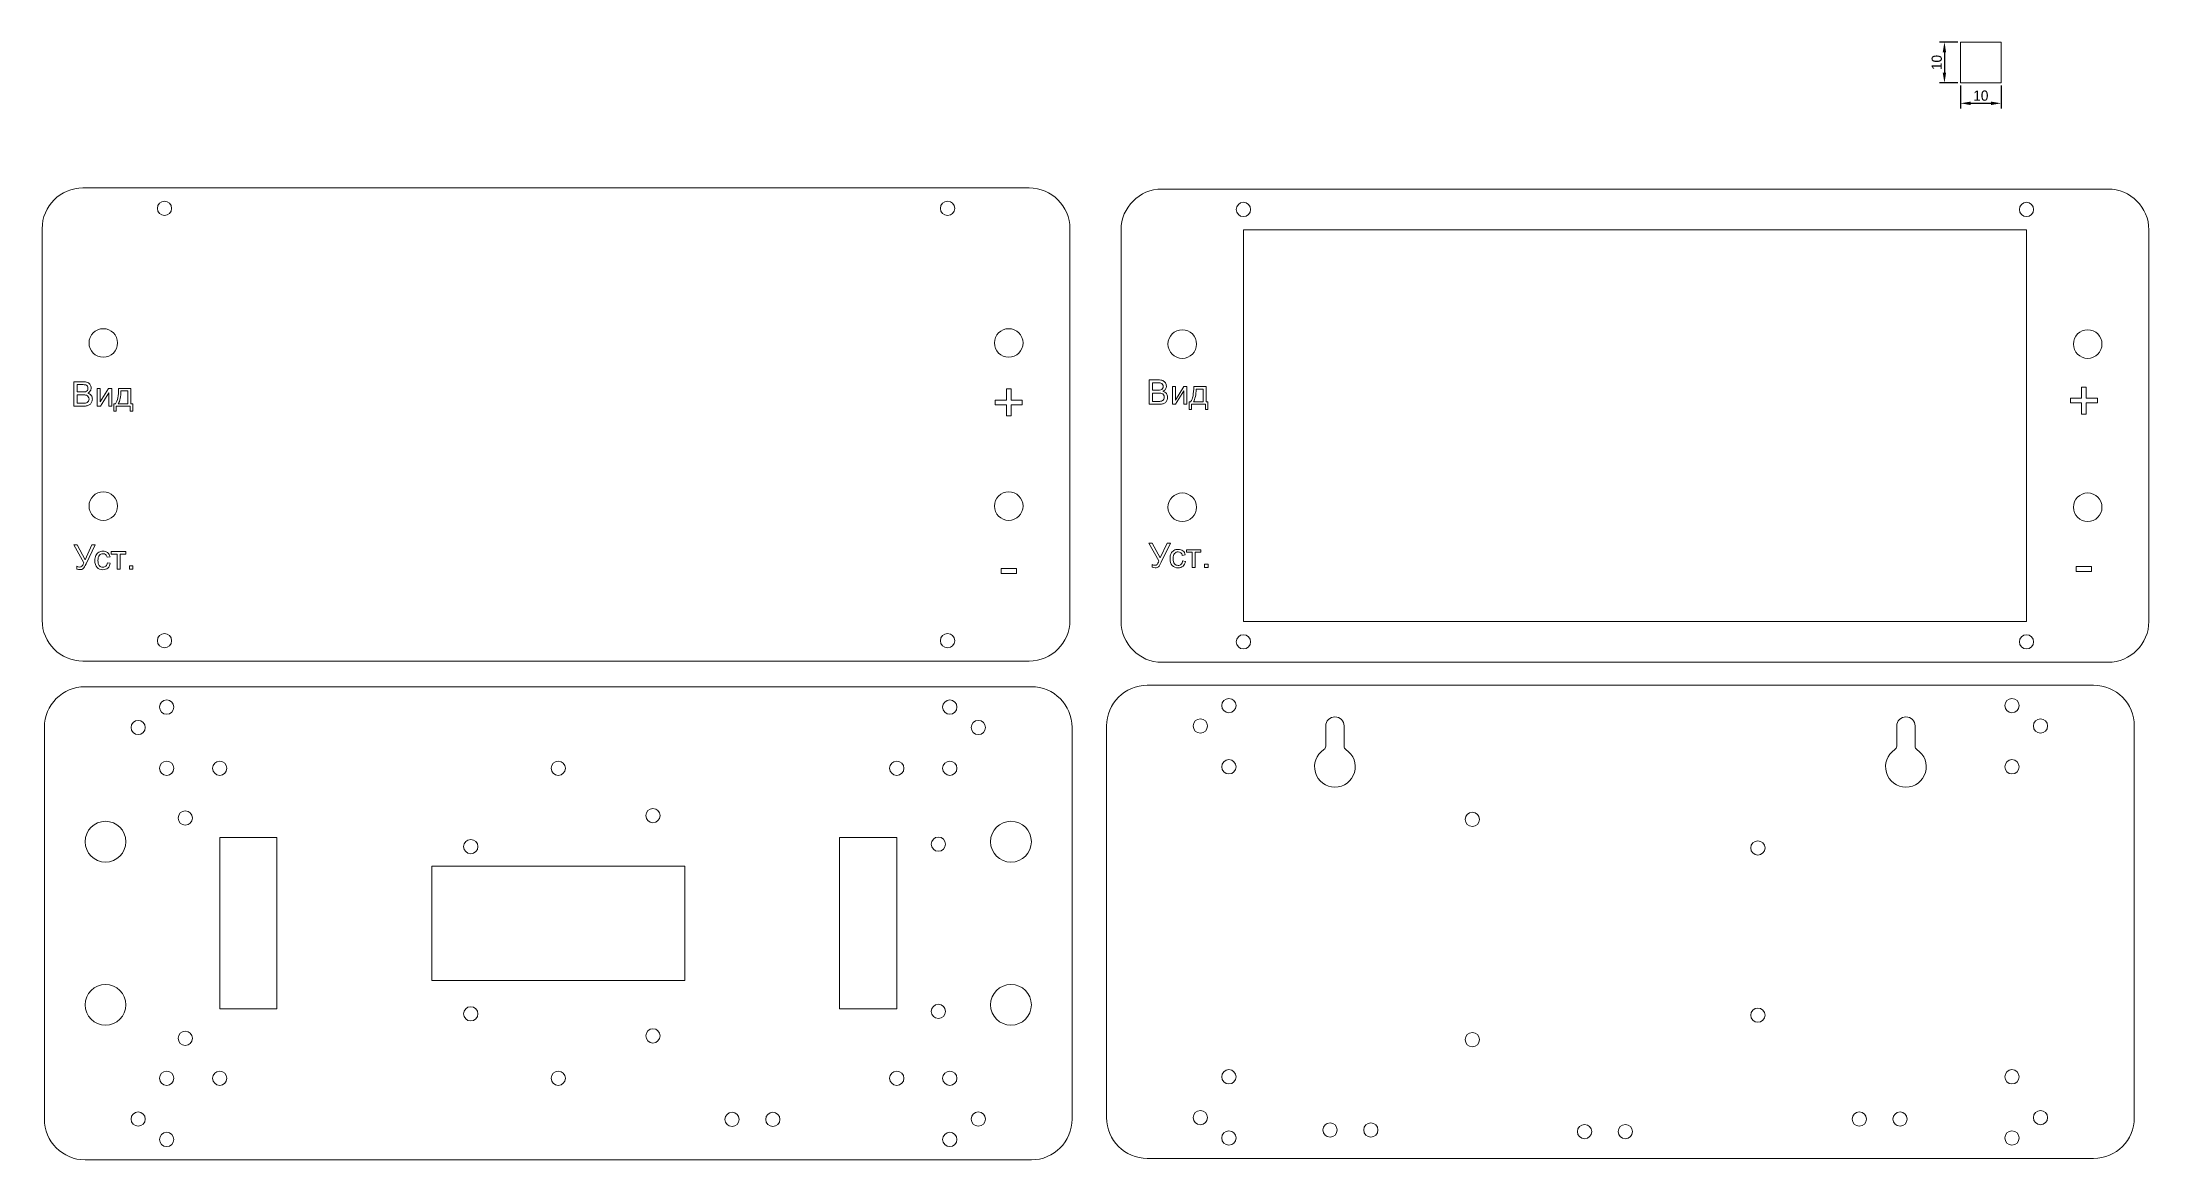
# Model space of a CAD drawing. Header units: millimetres. Extents: x -31 to 486, y -10 to 264.
import ezdxf

# ---------------------------------------------------------------- set-up
doc = ezdxf.new("R2010")
doc.units = ezdxf.units.MM
doc.header["$MEASUREMENT"] = 0
doc.layers.get('0').update_dxf_attribs({"color": 18, "lineweight": 0, "true_color": 0x000000})
doc.layers.add('engraving', color=1, linetype='Continuous', lineweight=0, true_color=0xff0000)
doc.styles.add('QCADDimTextStyle', font='txt')
doc.dimstyles.new('QCADDimStyle', dxfattribs={"dimtxt": 2.5, "dimasz": 2.5, "dimexe": 1.25, "dimexo": 0.625, "dimtad": 1, "dimtoh": 1, "dimdec": 4, "dimzin": 0, "dimdsep": 46, "dimtxsty": 'QCADDimTextStyle', "dimcen": 0.09, "dimadec": 0, "dimazin": 0, "dimtfac": 1, "dimtdec": 4, "dimtofl": 0, "dimtmove": 0, "dimatfit": 3, "dimfxl": 1, "dimtolj": 1, "dimtzin": 0, "dimarcsym": 0})

# ---------------------------------------------------------------- blocks, each defined once
blk = doc.blocks.new('*D1')
at = {"color": 0, "lineweight": -2}
for p, q in [((439.8, 253.39), (439.8, 247.77)), ((449.8, 253.39), (449.8, 247.77)), ((442.3, 249.02), (447.3, 249.02))]:
    blk.add_line(p, q, dxfattribs=at)
at = {"color": 0}
for points in [[(442.3, 249.43), (442.3, 248.6), (439.8, 249.02)], [(447.3, 248.6), (447.3, 249.43), (449.8, 249.02)]]:
    blk.add_solid(points, dxfattribs=at)
at = {"layer": 'Defpoints', "color": 0}
for p in [(439.8, 254.02), (449.8, 254.02), (449.8, 249.02)]:
    blk.add_point(p, dxfattribs=at)
at = {"color": 0, "insert": (444.8, 250.89), "char_height": 2.5, "attachment_point": 5, "style": 'QCADDimTextStyle'}
blk.add_mtext('\\A1;10', dxfattribs=at)
blk = doc.blocks.new('*D2')
at = {"color": 0, "lineweight": -2}
for p, q in [((439.17, 264.02), (434.63, 264.02)), ((435.88, 261.52), (435.88, 256.52)), ((439.17, 254.02), (434.63, 254.02))]:
    blk.add_line(p, q, dxfattribs=at)
at = {"color": 0}
for points in [[(436.29, 261.52), (435.46, 261.52), (435.88, 264.02)], [(435.46, 256.52), (436.29, 256.52), (435.88, 254.02)]]:
    blk.add_solid(points, dxfattribs=at)
at = {"layer": 'Defpoints', "color": 0}
for p in [(439.8, 264.02), (435.88, 254.02), (439.8, 254.02)]:
    blk.add_point(p, dxfattribs=at)
at = {"color": 0, "insert": (434, 259.02), "char_height": 2.5, "attachment_point": 5, "rotation": 90, "style": 'QCADDimTextStyle'}
blk.add_mtext('\\A1;10', dxfattribs=at)

msp = doc.modelspace()

# ---------------------------------------------------------------- linework, layer by layer
for p, q in [((211.456, 228.273), (-20.544, 228.273)), ((476, 228), (244, 228)), ((-30.544, 218.273), (-30.544, 122.273)), ((221.456, 122.273), (221.456, 218.273)), ((234, 218), (234, 122)), ((486, 122), (486, 218)), ((-20.544, 112.273), (211.456, 112.273)), ((244, 112), (476, 112)), ((212, 106), (-20, 106)), ((472.435, 106.365), (240.435, 106.365)), ((-30, 96), (-30, 0)), ((222, 0), (222, 96)), ((230.435, 96.365), (230.435, 0.365)), ((284.185, 96.365), (284.185, 95.365)), ((284.185, 95.365), (284.185, 91.409)), ((288.685, 96.365), (288.685, 95.365)), ((288.685, 95.365), (288.685, 91.409)), ((424.185, 96.365), (424.185, 91.409)), ((428.685, 96.365), (428.685, 91.409)), ((482.435, 0.365), (482.435, 96.365)), ((13, 69), (13, 27)), ((27, 69), (13, 69)), ((27, 69), (27, 27)), ((165, 27), (165, 69)), ((179, 69), (165, 69)), ((179, 27), (179, 69)), ((127, 62), (65, 62)), ((65, 62), (65, 34)), ((127, 34), (127, 62)), ((65, 34), (127, 34)), ((13, 27), (27, 27)), ((165, 27), (179, 27)), ((-20, -10), (212, -10)), ((240.435, -9.635), (472.435, -9.635))]:
    msp.add_line(p, q)
at = {"flags": 128}
for points in [[(439.798, 254.017), (449.798, 254.017), (449.798, 264.017), (439.798, 264.017), (439.798, 254.017)], [(264, 122), (456, 122), (456, 218), (264, 218), (264, 122)]]:
    msp.add_lwpolyline(points, dxfattribs=at)
for centre, radius in [((-0.544, 223.273), 1.75), ((191.456, 223.273), 1.75), ((264, 223), 1.75), ((456, 223), 1.75), ((-15.544, 190.273), 3.5), ((206.456, 190.273), 3.5), ((249, 190), 3.5), ((471, 190), 3.5), ((-15.544, 150.273), 3.5), ((206.456, 150.273), 3.5), ((249, 150), 3.5), ((471, 150), 3.5), ((-0.544, 117.273), 1.75), ((191.456, 117.273), 1.75), ((264, 117), 1.75), ((456, 117), 1.75), ((0, 101), 1.75), ((192, 101), 1.75), ((260.435, 101.365), 1.75), ((452.435, 101.365), 1.75), ((-7, 96), 1.75), ((199, 96), 1.75), ((253.435, 96.365), 1.75), ((459.435, 96.365), 1.75), ((260.435, 86.365), 1.75), ((452.435, 86.365), 1.75), ((0, 86), 1.75), ((13, 86), 1.75), ((96, 86), 1.75), ((179, 86), 1.75), ((192, 86), 1.75), ((-15, 68), 5), ((4.549, 73.801), 1.75), ((119.211, 74.399), 1.75), ((207, 68), 5), ((320.132, 73.467), 1.75), ((74.549, 66.801), 1.75), ((189.211, 67.399), 1.75), ((390.132, 66.467), 1.75), ((-15, 28), 5), ((207, 28), 5), ((74.549, 25.801), 1.75), ((189.211, 26.399), 1.75), ((390.132, 25.467), 1.75), ((4.549, 19.801), 1.75), ((119.211, 20.399), 1.75), ((320.132, 19.467), 1.75), ((0, 10), 1.75), ((13, 10), 1.75), ((96, 10), 1.75), ((179, 10), 1.75), ((192, 10), 1.75), ((260.435, 10.365), 1.75), ((452.435, 10.365), 1.75), ((-7, 0), 1.75), ((138.621, -0.084), 1.75), ((148.621, -0.084), 1.75), ((199, 0), 1.75), ((253.435, 0.365), 1.75), ((415, 0), 1.75), ((425, 0), 1.75), ((459.435, 0.365), 1.75), ((0, -5), 1.75), ((192, -5), 1.75), ((260.435, -4.635), 1.75), ((285.238, -2.671), 1.75), ((295.238, -2.671), 1.75), ((347.639, -3.07), 1.75), ((357.639, -3.07), 1.75), ((452.435, -4.635), 1.75)]:
    msp.add_circle(centre, radius)
for centre, radius, start, end in [((-20.544, 218.273), 10, 90, 180), ((211.456, 218.273), 10, 0, 90), ((244, 218), 10, 90, 180), ((476, 218), 10, 0, 90), ((-20.544, 122.273), 10, 180, 270), ((211.456, 122.273), 10, 270, 0), ((244, 122), 10, 180, 270), ((476, 122), 10, 270, 0), ((-20, 96), 10, 90, 180), ((212, 96), 10, 0, 90), ((240.435, 96.365), 10, 90, 180), ((472.435, 96.365), 10, 0, 90), ((286.435, 96.365), 2.25, 0, 180), ((426.435, 96.365), 2.25, 0, 180), ((286.435, 86.365), 5, 122.79717, 57.20283), ((283.185, 91.409), 1, 302.79717, 0), ((289.685, 91.409), 1, 180, 237.20283), ((426.435, 86.365), 5, 122.79717, 57.20283), ((423.185, 91.409), 1, 302.79717, 0), ((429.685, 91.409), 1, 180, 237.20283), ((-20, 0), 10, 180, 270), ((212, 0), 10, 270, 0), ((240.435, 0.365), 10, 180, 270), ((472.435, 0.365), 10, 270, 0)]:
    msp.add_arc(centre, radius, start, end)
at = {"layer": 'engraving'}
for p, q in [((240.869, 181.227), (243.12, 181.227)), ((240.869, 175.227), (240.869, 181.227)), ((-22.761, 180.773), (-20.51, 180.773)), ((-22.761, 174.773), (-22.761, 180.773)), ((-21.967, 180.065), (-21.967, 178.252)), ((-20.768, 180.065), (-21.967, 180.065)), ((-21.967, 178.252), (-20.67, 178.252)), ((-21.967, 177.544), (-21.967, 175.481)), ((-20.58, 177.544), (-21.967, 177.544)), ((-17.06, 174.773), (-17.06, 179.119)), ((-17.06, 179.119), (-16.323, 179.119)), ((-16.323, 175.804), (-14.281, 179.119)), ((-16.323, 179.119), (-16.323, 175.804)), ((-14.223, 178.067), (-16.266, 174.773)), ((-14.281, 179.119), (-13.487, 179.119)), ((-14.223, 174.773), (-14.223, 178.067)), ((-13.487, 179.119), (-13.487, 174.773)), ((-11.826, 179.119), (-8.798, 179.119)), ((-9.53, 178.509), (-11.212, 178.509)), ((-9.53, 175.378), (-9.53, 178.509)), ((-8.798, 179.119), (-8.798, 175.378)), ((203.154, 176.278), (205.876, 176.278)), ((203.154, 175.132), (203.154, 176.278)), ((205.876, 178.999), (207.036, 178.999)), ((205.876, 176.278), (205.876, 178.999)), ((207.036, 178.999), (207.036, 176.278)), ((207.036, 176.278), (209.757, 176.278)), ((209.757, 176.278), (209.757, 175.132)), ((241.663, 180.519), (241.663, 178.706)), ((242.862, 180.519), (241.663, 180.519)), ((241.663, 178.706), (242.961, 178.706)), ((241.663, 177.998), (241.663, 175.935)), ((243.051, 177.998), (241.663, 177.998)), ((241.663, 175.935), (243.157, 175.935)), ((246.571, 175.227), (246.571, 179.574)), ((246.571, 179.574), (247.308, 179.574)), ((247.308, 176.259), (249.35, 179.574)), ((247.308, 179.574), (247.308, 176.259)), ((249.407, 178.522), (247.365, 175.227)), ((249.35, 179.574), (250.144, 179.574)), ((249.407, 175.227), (249.407, 178.522)), ((250.144, 179.574), (250.144, 175.227)), ((250.671, 175.833), (251.059, 175.833)), ((250.671, 173.995), (250.671, 175.833)), ((251.763, 175.833), (254.1, 175.833)), ((251.804, 179.574), (254.833, 179.574)), ((254.1, 178.964), (252.418, 178.964)), ((254.1, 175.833), (254.1, 178.964)), ((254.833, 179.574), (254.833, 175.833)), ((254.833, 175.833), (255.304, 175.833)), ((255.304, 175.833), (255.304, 173.995)), ((466.785, 176.732), (469.507, 176.732)), ((466.785, 175.586), (466.785, 176.732)), ((469.507, 179.454), (470.666, 179.454)), ((469.507, 176.732), (469.507, 179.454)), ((470.666, 179.454), (470.666, 176.732)), ((470.666, 176.732), (473.388, 176.732)), ((473.388, 176.732), (473.388, 175.586)), ((-20.473, 174.773), (-22.761, 174.773)), ((-21.967, 175.481), (-20.473, 175.481)), ((-16.266, 174.773), (-17.06, 174.773)), ((-13.487, 174.773), (-14.223, 174.773)), ((-12.96, 175.378), (-12.571, 175.378)), ((-12.96, 173.541), (-12.96, 175.378)), ((-12.354, 173.541), (-12.96, 173.541)), ((-12.354, 174.773), (-12.354, 173.541)), ((-8.933, 174.773), (-12.354, 174.773)), ((-11.867, 175.378), (-9.53, 175.378)), ((-8.933, 173.541), (-8.933, 174.773)), ((-8.327, 173.541), (-8.933, 173.541)), ((-8.798, 175.378), (-8.327, 175.378)), ((-8.327, 175.378), (-8.327, 173.541)), ((205.876, 175.132), (203.154, 175.132)), ((205.876, 172.389), (205.876, 175.132)), ((207.036, 172.389), (205.876, 172.389)), ((207.036, 175.132), (207.036, 172.389)), ((209.757, 175.132), (207.036, 175.132)), ((243.157, 175.227), (240.869, 175.227)), ((247.365, 175.227), (246.571, 175.227)), ((250.144, 175.227), (249.407, 175.227)), ((251.276, 173.995), (250.671, 173.995)), ((251.276, 175.227), (251.276, 173.995)), ((254.698, 175.227), (251.276, 175.227)), ((254.698, 173.995), (254.698, 175.227)), ((255.304, 173.995), (254.698, 173.995)), ((469.507, 175.586), (466.785, 175.586)), ((469.507, 172.844), (469.507, 175.586)), ((470.666, 172.844), (469.507, 172.844)), ((470.666, 175.586), (470.666, 172.844)), ((473.388, 175.586), (470.666, 175.586)), ((-20.358, 136.365), (-22.789, 140.773)), ((-22.789, 140.773), (-21.986, 140.773)), ((-21.986, 140.773), (-20.03, 137.097)), ((-20.03, 137.097), (-18.319, 140.773)), ((-17.529, 140.773), (-19.78, 136.107)), ((-18.319, 140.773), (-17.529, 140.773)), ((243.273, 136.819), (240.842, 141.227)), ((240.842, 141.227), (241.644, 141.227)), ((241.644, 141.227), (243.6, 137.552)), ((243.6, 137.552), (245.311, 141.227)), ((246.101, 141.227), (243.85, 136.561)), ((245.311, 141.227), (246.101, 141.227)), ((250.051, 138.964), (250.051, 139.574)), ((250.051, 139.574), (253.583, 139.574)), ((253.583, 139.574), (253.583, 138.964)), ((-21.999, 134.834), (-21.999, 135.514)), ((-13.903, 137.842), (-14.619, 137.732)), ((-14.558, 136.365), (-13.833, 136.271)), ((-13.579, 138.509), (-13.579, 139.119)), ((-13.579, 139.119), (-10.047, 139.119)), ((-12.179, 138.509), (-13.579, 138.509)), ((-12.179, 134.773), (-12.179, 138.509)), ((-11.447, 134.773), (-12.179, 134.773)), ((-11.447, 138.509), (-11.447, 134.773)), ((-10.047, 138.509), (-11.447, 138.509)), ((-10.047, 139.119), (-10.047, 138.509)), ((-9.138, 135.612), (-8.299, 135.612)), ((-9.138, 134.773), (-9.138, 135.612)), ((-8.299, 134.773), (-9.138, 134.773)), ((-8.299, 135.612), (-8.299, 134.773)), ((204.57, 135.009), (208.342, 135.009)), ((204.57, 133.774), (204.57, 135.009)), ((208.342, 135.009), (208.342, 133.774)), ((241.632, 135.289), (241.632, 135.968)), ((249.727, 138.297), (249.011, 138.186)), ((249.073, 136.819), (249.797, 136.725)), ((251.451, 138.964), (250.051, 138.964)), ((251.451, 135.227), (251.451, 138.964)), ((252.184, 135.227), (251.451, 135.227)), ((252.184, 138.964), (252.184, 135.227)), ((253.583, 138.964), (252.184, 138.964)), ((254.492, 136.066), (255.331, 136.066)), ((254.492, 135.227), (254.492, 136.066)), ((255.331, 135.227), (254.492, 135.227)), ((255.331, 136.066), (255.331, 135.227)), ((468.2, 135.463), (471.972, 135.463)), ((468.2, 134.229), (468.2, 135.463)), ((471.972, 135.463), (471.972, 134.229)), ((208.342, 133.774), (204.57, 133.774)), ((471.972, 134.229), (468.2, 134.229))]:
    msp.add_line(p, q, dxfattribs=at)
for points in [[(243.12, 181.227), (243.579, 181.227), (243.946, 181.167), (244.223, 181.045)], [(244.223, 181.045), (244.5, 180.924), (244.717, 180.737), (244.874, 180.484)], [(-19.855, 179.981), (-20.033, 180.037), (-20.337, 180.065), (-20.768, 180.065)], [(-20.67, 178.252), (-20.318, 178.252), (-20.065, 178.275), (-19.913, 178.321)], [(-19.702, 177.443), (-19.905, 177.51), (-20.198, 177.544), (-20.58, 177.544)], [(-20.51, 180.773), (-20.052, 180.773), (-19.684, 180.712), (-19.407, 180.591)], [(-19.933, 175.509), (-19.75, 175.542), (-19.598, 175.597), (-19.475, 175.673)], [(-19.913, 178.321), (-19.711, 178.381), (-19.559, 178.481), (-19.456, 178.62)], [(-19.446, 179.67), (-19.542, 179.821), (-19.678, 179.925), (-19.855, 179.981)], [(-19.225, 177.095), (-19.34, 177.26), (-19.499, 177.376), (-19.702, 177.443)], [(-19.475, 175.673), (-19.352, 175.75), (-19.251, 175.861), (-19.172, 176.007)], [(-19.456, 178.62), (-19.354, 178.759), (-19.303, 178.934), (-19.303, 179.144)], [(-19.303, 179.144), (-19.303, 179.343), (-19.351, 179.518), (-19.446, 179.67)], [(-19.407, 180.591), (-19.13, 180.469), (-18.913, 180.282), (-18.756, 180.03)], [(-18.73, 178.514), (-18.869, 178.287), (-19.079, 178.104), (-19.36, 177.965)], [(-19.36, 177.965), (-18.997, 177.859), (-18.718, 177.677), (-18.523, 177.421)], [(-19.053, 176.512), (-19.053, 176.736), (-19.11, 176.93), (-19.225, 177.095)], [(-19.172, 176.007), (-19.093, 176.153), (-19.053, 176.321), (-19.053, 176.512)], [(-18.409, 175.728), (-18.527, 175.487), (-18.674, 175.301), (-18.849, 175.17)], [(-18.756, 180.03), (-18.6, 179.778), (-18.521, 179.514), (-18.521, 179.238)], [(-18.521, 179.238), (-18.521, 178.981), (-18.591, 178.74), (-18.73, 178.514)], [(-18.523, 177.421), (-18.328, 177.164), (-18.231, 176.861), (-18.231, 176.512)], [(-18.231, 176.512), (-18.231, 176.231), (-18.29, 175.97), (-18.409, 175.728)], [(-12.571, 175.378), (-12.053, 176.082), (-11.804, 177.329), (-11.826, 179.119)], [(-11.212, 178.509), (-11.267, 177.099), (-11.485, 176.055), (-11.867, 175.378)], [(243.775, 180.435), (243.598, 180.491), (243.294, 180.519), (242.862, 180.519)], [(242.961, 178.706), (243.313, 178.706), (243.565, 178.729), (243.718, 178.776)], [(243.929, 177.898), (243.725, 177.965), (243.433, 177.998), (243.051, 177.998)], [(243.157, 175.935), (243.414, 175.935), (243.594, 175.945), (243.697, 175.964)], [(243.697, 175.964), (243.88, 175.997), (244.033, 176.051), (244.156, 176.128)], [(243.718, 178.776), (243.92, 178.836), (244.072, 178.935), (244.174, 179.074)], [(244.184, 180.124), (244.089, 180.276), (243.952, 180.379), (243.775, 180.435)], [(244.405, 177.55), (244.291, 177.715), (244.132, 177.831), (243.929, 177.898)], [(244.156, 176.128), (244.278, 176.204), (244.379, 176.315), (244.459, 176.461)], [(244.174, 179.074), (244.276, 179.214), (244.328, 179.388), (244.328, 179.598)], [(244.328, 179.598), (244.328, 179.798), (244.28, 179.973), (244.184, 180.124)], [(244.901, 178.968), (244.761, 178.742), (244.551, 178.559), (244.27, 178.42)], [(244.27, 178.42), (244.633, 178.313), (244.912, 178.132), (245.107, 177.875)], [(244.577, 176.967), (244.577, 177.19), (244.52, 177.385), (244.405, 177.55)], [(244.459, 176.461), (244.538, 176.607), (244.577, 176.776), (244.577, 176.967)], [(245.222, 176.183), (245.103, 175.941), (244.957, 175.755), (244.782, 175.624)], [(244.874, 180.484), (245.031, 180.232), (245.109, 179.968), (245.109, 179.692)], [(245.109, 179.692), (245.109, 179.436), (245.04, 179.195), (244.901, 178.968)], [(245.107, 177.875), (245.302, 177.619), (245.4, 177.316), (245.4, 176.967)], [(245.4, 176.967), (245.4, 176.686), (245.341, 176.424), (245.222, 176.183)], [(251.059, 175.833), (251.578, 176.537), (251.826, 177.784), (251.804, 179.574)], [(252.418, 178.964), (252.364, 177.553), (252.145, 176.51), (251.763, 175.833)], [(-20.473, 175.481), (-20.217, 175.481), (-20.037, 175.49), (-19.933, 175.509)], [(-19.505, 174.873), (-19.769, 174.806), (-20.091, 174.773), (-20.473, 174.773)], [(-18.849, 175.17), (-19.023, 175.039), (-19.242, 174.94), (-19.505, 174.873)], [(244.125, 175.328), (243.862, 175.261), (243.539, 175.227), (243.157, 175.227)], [(244.782, 175.624), (244.607, 175.493), (244.388, 175.394), (244.125, 175.328)], [(246.955, 139.408), (247.272, 139.584), (247.618, 139.672), (247.992, 139.672)], [(247.992, 139.672), (248.464, 139.672), (248.85, 139.553), (249.15, 139.314)], [(-21.999, 135.514), (-21.786, 135.391), (-21.561, 135.329), (-21.323, 135.329)], [(-21.246, 134.691), (-21.45, 134.691), (-21.701, 134.739), (-21.999, 134.834)], [(-21.323, 135.329), (-21.13, 135.329), (-20.963, 135.391), (-20.822, 135.516)], [(-20.472, 134.961), (-20.652, 134.781), (-20.91, 134.691), (-21.246, 134.691)], [(-20.822, 135.516), (-20.682, 135.64), (-20.527, 135.923), (-20.358, 136.365)], [(-19.78, 136.107), (-20.062, 135.523), (-20.292, 135.141), (-20.472, 134.961)], [(-17.619, 136.93), (-17.619, 137.399), (-17.541, 137.81), (-17.386, 138.162)], [(-17.077, 135.258), (-17.438, 135.647), (-17.619, 136.204), (-17.619, 136.93)], [(-17.386, 138.162), (-17.23, 138.514), (-16.994, 138.778), (-16.676, 138.954)], [(-15.642, 134.675), (-16.237, 134.675), (-16.715, 134.869), (-17.077, 135.258)], [(-16.514, 138.213), (-16.746, 137.947), (-16.862, 137.526), (-16.862, 136.95)], [(-16.862, 136.95), (-16.862, 136.366), (-16.75, 135.942), (-16.526, 135.677)], [(-16.676, 138.954), (-16.358, 139.13), (-16.012, 139.217), (-15.638, 139.217)], [(-16.526, 135.677), (-16.303, 135.413), (-16.011, 135.28), (-15.651, 135.28)], [(-15.61, 138.612), (-15.981, 138.612), (-16.282, 138.479), (-16.514, 138.213)], [(-15.651, 135.28), (-15.361, 135.28), (-15.12, 135.369), (-14.926, 135.546)], [(-14.441, 135.098), (-14.767, 134.816), (-15.168, 134.675), (-15.642, 134.675)], [(-15.638, 139.217), (-15.166, 139.217), (-14.78, 139.098), (-14.48, 138.859)], [(-14.981, 138.391), (-15.155, 138.538), (-15.364, 138.612), (-15.61, 138.612)], [(-14.619, 137.732), (-14.687, 138.024), (-14.808, 138.243), (-14.981, 138.391)], [(-14.926, 135.546), (-14.732, 135.724), (-14.61, 135.996), (-14.558, 136.365)], [(-14.48, 138.859), (-14.18, 138.621), (-13.988, 138.282), (-13.903, 137.842)], [(-13.833, 136.271), (-13.913, 135.771), (-14.115, 135.381), (-14.441, 135.098)], [(241.632, 135.968), (241.844, 135.845), (242.07, 135.784), (242.307, 135.784)], [(242.385, 135.145), (242.18, 135.145), (241.929, 135.193), (241.632, 135.289)], [(242.307, 135.784), (242.501, 135.784), (242.668, 135.846), (242.808, 135.97)], [(243.158, 135.416), (242.978, 135.235), (242.72, 135.145), (242.385, 135.145)], [(242.808, 135.97), (242.949, 136.094), (243.104, 136.377), (243.273, 136.819)], [(243.85, 136.561), (243.569, 135.978), (243.338, 135.596), (243.158, 135.416)], [(246.011, 137.384), (246.011, 137.853), (246.089, 138.264), (246.245, 138.616)], [(246.554, 135.712), (246.192, 136.101), (246.011, 136.658), (246.011, 137.384)], [(246.245, 138.616), (246.4, 138.968), (246.637, 139.232), (246.955, 139.408)], [(247.988, 135.129), (247.393, 135.129), (246.915, 135.323), (246.554, 135.712)], [(247.116, 138.667), (246.884, 138.401), (246.768, 137.98), (246.768, 137.405)], [(246.768, 137.405), (246.768, 136.821), (246.88, 136.396), (247.104, 136.132)], [(247.104, 136.132), (247.328, 135.867), (247.62, 135.735), (247.98, 135.735)], [(248.021, 139.066), (247.65, 139.066), (247.348, 138.933), (247.116, 138.667)], [(247.98, 135.735), (248.269, 135.735), (248.511, 135.823), (248.704, 136.001)], [(249.189, 135.553), (248.863, 135.27), (248.463, 135.129), (247.988, 135.129)], [(248.649, 138.845), (248.476, 138.993), (248.266, 139.066), (248.021, 139.066)], [(249.011, 138.186), (248.943, 138.478), (248.822, 138.698), (248.649, 138.845)], [(248.704, 136.001), (248.898, 136.178), (249.021, 136.451), (249.073, 136.819)], [(249.15, 139.314), (249.451, 139.075), (249.643, 138.736), (249.727, 138.297)], [(249.797, 136.725), (249.718, 136.226), (249.515, 135.835), (249.189, 135.553)]]:
    msp.add_open_spline(points, degree=3, dxfattribs=at)

# ---------------------------------------------------------------- dimensions: what is measured, and where the dimension line sits
dim = msp.add_linear_dim(base=(435.877, 254.017), p1=(439.798, 264.017), p2=(439.798, 254.017), angle=90, dimstyle='QCADDimStyle', override={"dimtxt": 2.5, "dimasz": 2.5, "dimexe": 1.25, "dimexo": 0.625, "dimgap": 0.625, "dimdec": 2, "dimzin": 8, "dimclrd": 0, "dimclre": 0, "dimclrt": 0, "dimazin": 2, "dimtmove": 2})
dim.commit()
dim.dimension.update_dxf_attribs({"geometry": '*D2', "text_midpoint": (434.002, 259.017)})
dim = msp.add_linear_dim(base=(449.798, 249.017), p1=(439.798, 254.017), p2=(449.798, 254.017), dimstyle='QCADDimStyle', override={"dimtxt": 2.5, "dimasz": 2.5, "dimexe": 1.25, "dimexo": 0.625, "dimgap": 0.625, "dimdec": 2, "dimzin": 8, "dimclrd": 0, "dimclre": 0, "dimclrt": 0, "dimazin": 2, "dimtmove": 2})
dim.commit()
dim.dimension.update_dxf_attribs({"geometry": '*D1', "text_midpoint": (444.798, 250.892)})

doc.saveas('drawing.dxf')
